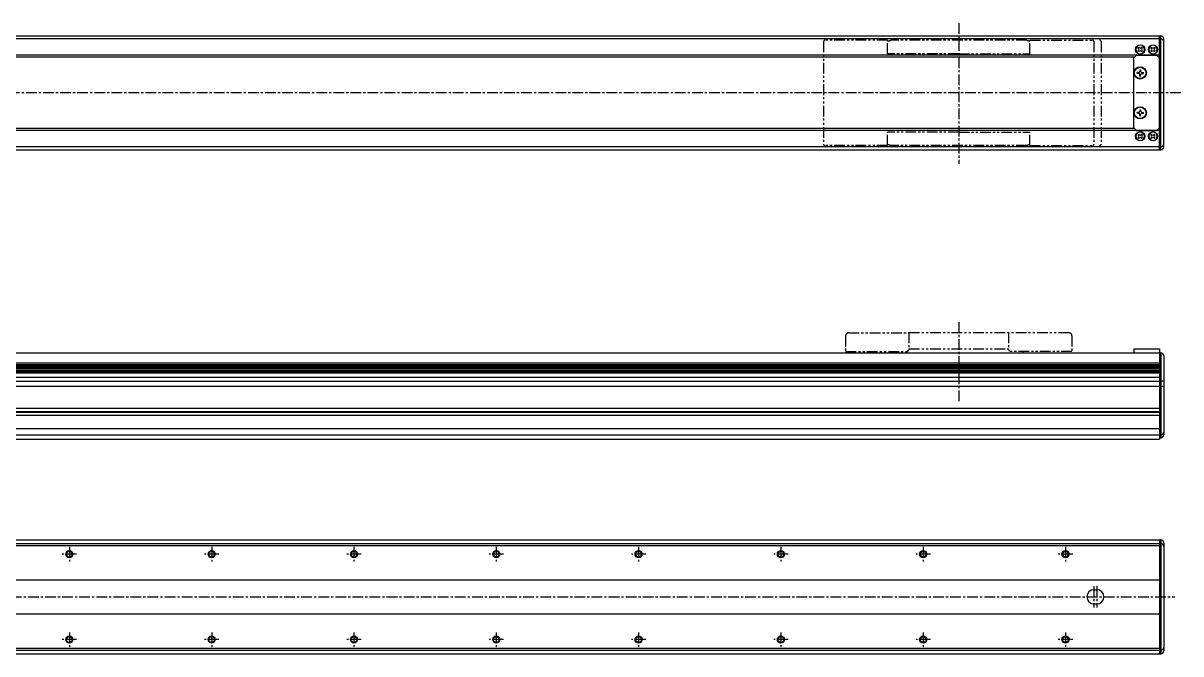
# Model space of a CAD drawing. Extents: x -805 to 822, y -206 to 306.
# Drawn here: x 9 to 822, y -137 to 306 of the extents above; entities that cross this region are included whole.
import ezdxf

# ---------------------------------------------------------------- set-up
doc = ezdxf.new("R2010")
doc.units = 0
for name, pattern in [('CENTER', [12, 7.5, -1.5, 1.5, -1.5]), ('CONTINOUS', [0]), ('PHANTOM', [15, 7.5, -1.5, 1.5, -1.5, 1.5, -1.5])]:
    doc.linetypes.add(name, pattern=pattern)
doc.layers.get('0').update_dxf_attribs({"linetype": 'CONTINUOUS'})
doc.layers.add('CENTER', color=1, linetype='CENTER')

msp = doc.modelspace()

# ---------------------------------------------------------------- linework, layer by layer
at = {"color": 7, "linetype": 'CONTINOUS'}
for p, q in [((-626.95, 296.81), (808.05, 296.81)), ((807.05, 294.73), (-307.8, 294.73)), ((807.05, 216.81), (807.05, 296.81)), ((807.05, 294.73), (808.05, 294.73)), ((808.05, 216.81), (808.05, 296.81)), ((810.05, 218.81), (810.05, 294.81)), ((792.01, 288.24), (792.61, 288.84)), ((792.42, 287.83), (792.01, 288.24)), ((792.01, 286.37), (792.42, 286.78)), ((792.61, 285.77), (792.01, 286.37)), ((792.61, 288.84), (793.03, 288.43)), ((793.03, 286.18), (792.61, 285.77)), ((794.07, 288.43), (794.49, 288.84)), ((794.49, 285.77), (794.07, 286.18)), ((794.49, 288.84), (795.09, 288.24)), ((795.09, 286.37), (794.49, 285.77)), ((795.09, 288.24), (794.68, 287.83)), ((794.68, 286.78), (795.09, 286.37)), ((801.01, 288.24), (801.61, 288.84)), ((801.42, 287.83), (801.01, 288.24)), ((801.01, 286.37), (801.42, 286.78)), ((801.61, 285.77), (801.01, 286.37)), ((801.61, 288.84), (802.03, 288.43)), ((802.03, 286.18), (801.61, 285.77)), ((803.07, 288.43), (803.49, 288.84)), ((803.49, 285.77), (803.07, 286.18)), ((803.49, 288.84), (804.09, 288.24)), ((804.09, 286.37), (803.49, 285.77)), ((804.09, 288.24), (803.68, 287.83)), ((803.68, 286.78), (804.09, 286.37)), ((807.05, 283.31), (-288.95, 283.31)), ((789.55, 281.81), (-288.95, 281.81)), ((789.05, 281.31), (791.05, 283.31)), ((789.05, 232.31), (789.05, 281.31)), ((791.05, 283.31), (805.05, 283.31)), ((807.05, 281.31), (805.05, 283.31)), ((807.05, 232.31), (807.05, 281.31)), ((791.35, 270.49), (791.35, 271.12)), ((792.3, 271.12), (791.35, 271.12)), ((792.3, 270.49), (791.35, 270.49)), ((793.24, 273.01), (793.24, 272.06)), ((793.24, 273.01), (793.86, 273.01)), ((793.24, 268.61), (793.24, 269.55)), ((793.24, 268.61), (793.86, 268.61)), ((793.86, 273.01), (793.86, 272.06)), ((793.86, 268.61), (793.86, 269.55)), ((794.8, 271.12), (795.75, 271.12)), ((794.8, 270.49), (795.75, 270.49)), ((795.75, 270.49), (795.75, 271.12)), ((793.24, 245.01), (793.24, 244.06)), ((793.24, 245.01), (793.86, 245.01)), ((793.86, 245.01), (793.86, 244.06)), ((791.35, 242.49), (791.35, 243.12)), ((792.3, 243.12), (791.35, 243.12)), ((792.3, 242.49), (791.35, 242.49)), ((793.24, 240.61), (793.24, 241.55)), ((793.24, 240.61), (793.86, 240.61)), ((793.86, 240.61), (793.86, 241.55)), ((794.8, 243.12), (795.75, 243.12)), ((794.8, 242.49), (795.75, 242.49)), ((795.75, 242.49), (795.75, 243.12)), ((789.55, 231.81), (-288.95, 231.81)), ((807.05, 230.31), (-288.95, 230.31)), ((791.05, 230.31), (789.05, 232.31)), ((791.05, 230.31), (805.05, 230.31)), ((792.61, 227.84), (792.01, 227.24)), ((793.03, 227.43), (792.61, 227.84)), ((794.49, 227.84), (794.07, 227.43)), ((795.09, 227.24), (794.49, 227.84)), ((801.61, 227.84), (801.01, 227.24)), ((802.03, 227.43), (801.61, 227.84)), ((803.49, 227.84), (803.07, 227.43)), ((804.09, 227.24), (803.49, 227.84)), ((805.05, 230.31), (807.05, 232.31)), ((792.01, 227.24), (792.42, 226.83)), ((792.42, 225.78), (792.01, 225.37)), ((792.01, 225.37), (792.61, 224.77)), ((792.61, 224.77), (793.03, 225.18)), ((794.07, 225.18), (794.49, 224.77)), ((794.49, 224.77), (795.09, 225.37)), ((794.68, 226.83), (795.09, 227.24)), ((795.09, 225.37), (794.68, 225.78)), ((801.01, 227.24), (801.42, 226.83)), ((801.42, 225.78), (801.01, 225.37)), ((801.01, 225.37), (801.61, 224.77)), ((801.61, 224.77), (802.03, 225.18)), ((803.07, 225.18), (803.49, 224.77)), ((803.49, 224.77), (804.09, 225.37)), ((803.68, 226.83), (804.09, 227.24)), ((804.09, 225.37), (803.68, 225.78)), ((-626.95, 216.81), (808.05, 216.81)), ((807.05, 218.88), (-307.8, 218.88)), ((807.05, 218.88), (808.05, 218.88)), ((-626.95, 74.13), (808.05, 74.13)), ((789.05, 77.03), (807.05, 77.03)), ((789.05, 77.03), (789.05, 74.13)), ((807.05, 77.03), (807.05, 74.13)), ((807.05, 74.13), (807.05, 13.63)), ((808.05, 74.13), (808.05, 14.63)), ((-625.95, 67.11), (807.05, 67.11)), ((-625.95, 66.11), (807.05, 66.11)), ((-625.95, 65.12), (807.05, 65.12)), ((810.05, 72.13), (810.05, 16.63)), ((-626.95, 57.24), (808.05, 57.24)), ((-625.95, 64.13), (807.05, 64.13)), ((-625.95, 63.14), (807.05, 63.14)), ((-625.95, 62.14), (807.05, 62.14)), ((-625.95, 61.15), (807.05, 61.15)), ((-625.95, 60.16), (807.05, 60.16)), ((-625.95, 54.38), (807.05, 54.38)), ((-625.95, 50.88), (807.05, 50.88)), ((807.05, 54.53), (810.05, 54.53)), ((807.05, 50.73), (810.05, 50.73)), ((-628.95, 35.46), (807.05, 35.46)), ((-625.95, 32.93), (807.05, 32.93)), ((-625.95, 32.63), (807.05, 32.63)), ((-628.95, 30.39), (807.05, 30.39)), ((-626.95, 21.13), (808.05, 21.13)), ((-626.95, 16.63), (808.05, 16.63)), ((-625.95, 13.63), (807.05, 13.63)), ((807.05, 14.63), (808.05, 14.63)), ((-626.95, -57.16), (808.05, -57.16)), ((-626.95, -59.76), (808.05, -59.76)), ((-626.95, -61.16), (808.05, -61.16)), ((807.05, -57.16), (807.05, -137.16)), ((808.05, -57.16), (808.05, -137.16)), ((810.05, -59.16), (810.05, -135.16)), ((-625.95, -85.16), (807.05, -85.16)), ((761.05, -92.16), (763.05, -92.16)), ((761.05, -102.16), (763.05, -102.16)), ((-625.95, -109.16), (807.05, -109.16)), ((-626.95, -133.16), (808.05, -133.16)), ((-626.95, -134.56), (808.05, -134.56)), ((-626.95, -137.16), (808.05, -137.16))]:
    msp.add_line(p, q, dxfattribs=at)
at = {"color": 3, "linetype": 'PHANTOM'}
for p, q in [((616.05, 293.81), (572.05, 293.81)), ((616.05, 284.31), (616.05, 293.81)), ((713.87, 293.81), (618.23, 293.81)), ((716.05, 293.81), (760.05, 293.81)), ((716.05, 284.31), (716.05, 293.81)), ((571.05, 292.81), (571.05, 220.81)), ((761.05, 292.81), (761.05, 220.81)), ((766.05, 292.81), (766.05, 220.81)), ((666.05, 284.31), (616.05, 284.31)), ((666.05, 284.31), (716.05, 284.31)), ((666.05, 229.31), (616.05, 229.31)), ((616.05, 219.81), (616.05, 229.31)), ((666.05, 229.31), (716.05, 229.31)), ((716.05, 219.81), (716.05, 229.31)), ((616.05, 219.81), (572.05, 219.81)), ((713.87, 219.81), (618.23, 219.81)), ((716.05, 219.81), (760.05, 219.81)), ((586.55, 86.23), (586.55, 75.23)), ((588.55, 88.23), (631.05, 88.23)), ((631.05, 88.63), (701.05, 88.63)), ((631.05, 88.63), (631.05, 76.23)), ((701.05, 88.63), (701.05, 76.23)), ((743.55, 88.23), (701.05, 88.23)), ((745.55, 86.23), (745.55, 75.23)), ((586.55, 75.23), (630.05, 75.23)), ((621.05, 75.23), (621.05, 74.13)), ((630.05, 75.23), (631.05, 76.23)), ((631.05, 77.16), (701.05, 77.16)), ((702.05, 75.23), (701.05, 76.23)), ((745.55, 75.23), (702.05, 75.23)), ((711.05, 75.23), (711.05, 74.13))]:
    msp.add_line(p, q, dxfattribs=at)
at = {"color": 7, "linetype": 'CONTINOUS'}
for centre, radius in [((793.55, 287.31), 3.25), ((802.55, 287.31), 3.25), ((793.55, 270.81), 4.3), ((793.55, 270.81), 4), ((793.55, 242.81), 4.3), ((793.55, 242.81), 4), ((793.55, 226.31), 3.25), ((802.55, 226.31), 3.25), ((41.05, -67.16), 2.5), ((141.05, -67.16), 2.5), ((241.05, -67.16), 2.5), ((341.05, -67.16), 2.5), ((441.05, -67.16), 2.5), ((541.05, -67.16), 2.5), ((641.05, -67.16), 2.5), ((741.05, -67.16), 2.5), ((41.05, -67.16), 2), ((141.05, -67.16), 2), ((241.05, -67.16), 2), ((341.05, -67.16), 2), ((441.05, -67.16), 2), ((541.05, -67.16), 2), ((641.05, -67.16), 2), ((741.05, -67.16), 2), ((41.05, -127.16), 2.5), ((41.05, -127.16), 2), ((141.05, -127.16), 2.5), ((141.05, -127.16), 2), ((241.05, -127.16), 2.5), ((241.05, -127.16), 2), ((341.05, -127.16), 2.5), ((341.05, -127.16), 2), ((441.05, -127.16), 2.5), ((441.05, -127.16), 2), ((541.05, -127.16), 2.5), ((541.05, -127.16), 2), ((641.05, -127.16), 2.5), ((641.05, -127.16), 2), ((741.05, -127.16), 2.5), ((741.05, -127.16), 2)]:
    msp.add_circle(centre, radius, dxfattribs=at)
at = {"color": 3, "linetype": 'PHANTOM'}
for centre, radius, start, end in [((572.05, 292.81), 1, 90, 180), ((616.05, 298.31), 5, 270, 295.84193), ((716.05, 298.31), 5, 244.15807, 270), ((760.05, 292.81), 1, 0, 90), ((765.05, 292.81), 1, 0, 90), ((572.05, 220.81), 1, 180, 270), ((616.05, 215.31), 5, 64.15807, 90), ((716.05, 215.31), 5, 90, 115.84193), ((760.05, 220.81), 1, 270, 0), ((765.05, 220.81), 1, 270, 0), ((588.55, 86.23), 2, 90, 180), ((743.55, 86.23), 2, 0, 90)]:
    msp.add_arc(centre, radius, start, end, dxfattribs=at)
at = {"color": 7, "linetype": 'CONTINOUS'}
for centre, radius, start, end in [((808.05, 294.81), 2, 0, 90), ((808.05, 292.73), 2, 0, 90), ((793.55, 287.31), 3, 0.00029, 0), ((791.9, 287.31), 0.742, 315, 44.99994), ((793.55, 288.95), 0.742, 225, 314.99996), ((793.55, 285.66), 0.742, 44.99997, 134.99995), ((795.2, 287.31), 0.742, 134.99996, 224.99995), ((802.55, 287.31), 3, 0.00029, 0), ((800.9, 287.31), 0.742, 315, 44.99994), ((802.55, 288.95), 0.742, 225, 314.99996), ((802.55, 285.66), 0.742, 44.99997, 134.99995), ((804.2, 287.31), 0.742, 134.99996, 224.99995), ((792.3, 272.06), 0.94, 269.99996, 0), ((792.3, 269.55), 0.94, 0.00003, 90.00006), ((794.8, 272.06), 0.94, 179.99998, 270.00002), ((794.8, 269.55), 0.94, 90.00001, 180.00005), ((792.3, 244.06), 0.94, 269.99996, 0), ((794.8, 244.06), 0.94, 179.99998, 270.00002), ((792.3, 241.55), 0.94, 0.00003, 90.00006), ((794.8, 241.55), 0.94, 90.00001, 180.00005), ((793.55, 226.31), 3, 0, 359.99971), ((802.55, 226.31), 3, 0, 359.99971), ((791.9, 226.31), 0.742, 315.00006, 45), ((793.55, 227.95), 0.742, 225.00005, 315.00003), ((793.55, 224.66), 0.742, 45.00004, 135), ((795.2, 226.31), 0.742, 135.00005, 225.00004), ((800.9, 226.31), 0.742, 315.00006, 45), ((802.55, 227.95), 0.742, 225.00005, 315.00003), ((802.55, 224.66), 0.742, 45.00004, 135), ((804.2, 226.31), 0.742, 135.00005, 225.00004), ((808.05, 220.88), 2, 270, 0), ((808.05, 218.81), 2, 270, 0), ((808.05, 72.13), 2, 0, 90), ((808.05, 18.63), 2, 270, 0), ((808.05, 16.63), 2, 270, 0), ((808.05, -59.16), 2, 0, 90), ((808.05, -61.76), 2, 0, 90), ((761.05, -97.16), 5, 90, 270), ((763.05, -97.16), 5, 270, 90), ((808.05, -132.56), 2, 270, 0), ((808.05, -135.16), 2, 270, 0)]:
    msp.add_arc(centre, radius, start, end, dxfattribs=at)
at = {"layer": 'CENTER', "color": 1, "linetype": 'CENTER'}
for p, q in [((666.05, 305.76), (666.05, 206.99)), ((822.1, 256.81), (-663.47, 256.81)), ((666.05, 95.83), (666.05, 39.25)), ((41.05, -62.12), (41.05, -72.2)), ((141.05, -62.12), (141.05, -72.2)), ((241.05, -62.12), (241.05, -72.2)), ((341.05, -62.12), (341.05, -72.2)), ((441.05, -62.12), (441.05, -72.2)), ((541.05, -62.12), (541.05, -72.2)), ((641.05, -62.12), (641.05, -72.2)), ((741.05, -62.12), (741.05, -72.2)), ((46.09, -67.16), (36.01, -67.16)), ((146.09, -67.16), (136.01, -67.16)), ((246.09, -67.16), (236.01, -67.16)), ((346.09, -67.16), (336.01, -67.16)), ((446.09, -67.16), (436.01, -67.16)), ((546.09, -67.16), (536.01, -67.16)), ((646.09, -67.16), (636.01, -67.16)), ((746.09, -67.16), (736.01, -67.16)), ((-671.98, -97.16), (817.98, -97.16)), ((761.05, -89.62), (761.05, -104.7)), ((763.05, -89.62), (763.05, -104.7)), ((46.09, -127.16), (36.01, -127.16)), ((41.05, -122.12), (41.05, -132.2)), ((146.09, -127.16), (136.01, -127.16)), ((141.05, -122.12), (141.05, -132.2)), ((246.09, -127.16), (236.01, -127.16)), ((241.05, -122.12), (241.05, -132.2)), ((346.09, -127.16), (336.01, -127.16)), ((341.05, -122.12), (341.05, -132.2)), ((446.09, -127.16), (436.01, -127.16)), ((441.05, -122.12), (441.05, -132.2)), ((546.09, -127.16), (536.01, -127.16)), ((541.05, -122.12), (541.05, -132.2)), ((646.09, -127.16), (636.01, -127.16)), ((641.05, -122.12), (641.05, -132.2)), ((746.09, -127.16), (736.01, -127.16)), ((741.05, -122.12), (741.05, -132.2))]:
    msp.add_line(p, q, dxfattribs=at)

doc.saveas('drawing.dxf')
